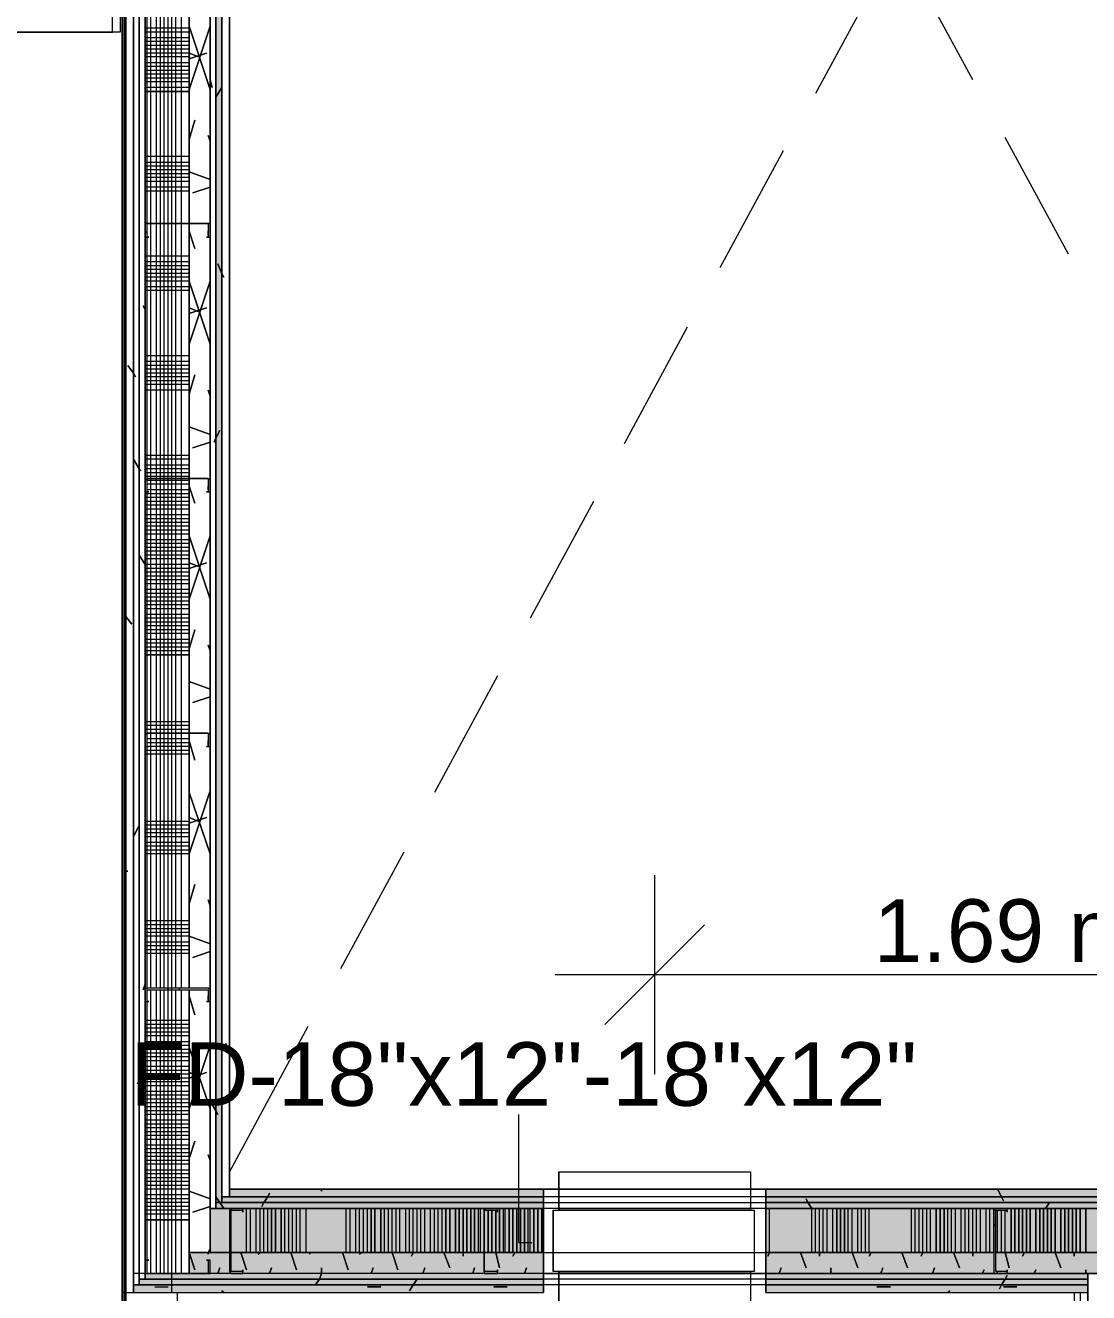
# Model space of a CAD drawing. Header units: metres. Extents: x -2 to 237, y -8 to 52.
# Drawn here: x 31.142 to 33.686, y 25.489 to 28.521 of the extents above; entities that cross this region are included whole.
import ezdxf

# ---------------------------------------------------------------- set-up
doc = ezdxf.new("R2010")
doc.units = ezdxf.units.M
doc.layers.add('HVAC - Ductos', color=5, linetype='Continuous', lineweight=0)
doc.layers.add('PDF3_Text', color=7, linetype='Continuous', lineweight=0)
doc.layers.add('PDF3_Geometry', color=7, linetype='Continuous', lineweight=0, true_color=0xaaaaaa)
doc.layers.add('PDF3_Solid Fills', color=7, linetype='Continuous', lineweight=0, true_color=0xffffff)
doc.styles.add('PDF Helvetica', font='')
doc.styles.get('PDF Helvetica').set_extended_font_data('Helvetica')

msp = doc.modelspace()

# ---------------------------------------------------------------- hatches: boundary and pattern name
at = {"layer": 'PDF3_Solid Fills', "lineweight": 0, "transparency": 33554559}
h = msp.add_hatch(color=256, dxfattribs=at)
h.paths.add_polyline_path([(31.598, 33.9408), (31.6118, 33.9408), (31.6118, 33.9545), (31.598, 33.9545)])
h.paths.add_polyline_path([(31.6118, 33.9362), (31.598, 33.9362), (31.598, 25.7044), (31.6118, 25.7044)])
h = msp.add_hatch(color=256, dxfattribs=at)
h.paths.add_polyline_path([(32.3817, 25.7044), (32.3817, 25.7182), (31.6118, 25.7182), (31.6118, 25.7044)])
h.paths.add_polyline_path([(32.9134, 25.7182), (32.9134, 25.7044), (34.843, 25.7044), (34.843, 25.7182)])
h = msp.add_hatch(color=256, dxfattribs=at)
h.paths.add_polyline_path([(32.3817, 25.7044), (32.3817, 25.7182), (31.6118, 25.7182), (31.6118, 25.7044)])
h.paths.add_polyline_path([(32.9134, 25.7182), (32.9134, 25.7044), (34.843, 25.7044), (34.843, 25.7182)])
h = msp.add_hatch(color=256, dxfattribs=at)
h.paths.add_polyline_path([(32.3817, 25.7182), (32.3817, 25.7366), (31.6301, 25.7366), (31.6301, 25.7182)])
h.paths.add_polyline_path([(32.9134, 25.7366), (32.9134, 25.7182), (34.8247, 25.7182), (34.8247, 25.7366)])
h = msp.add_hatch(color=256, dxfattribs=at)
h.paths.add_polyline_path([(32.3817, 25.7182), (32.3817, 25.7366), (31.6301, 25.7366), (31.6301, 25.7182)])
h.paths.add_polyline_path([(32.9134, 25.7366), (32.9134, 25.7182), (34.8247, 25.7182), (34.8247, 25.7366)])
h = msp.add_hatch(color=256, dxfattribs=at)
h.paths.add_polyline_path([(32.3817, 25.5853), (32.3817, 25.6907), (31.5842, 25.6907), (31.5842, 25.5853)])
h.paths.add_polyline_path([(32.9134, 25.5853), (34.9072, 25.5853), (34.9072, 25.6907), (32.9134, 25.6907)])
h = msp.add_hatch(color=256, dxfattribs=at)
h.paths.add_polyline_path([(32.3817, 25.5853), (32.3817, 25.6907), (31.5842, 25.6907), (31.5842, 25.5853)])
h.paths.add_polyline_path([(32.9134, 25.5853), (34.9072, 25.5853), (34.9072, 25.6907), (32.9134, 25.6907)])
h = msp.add_hatch(color=256, dxfattribs=at)
h.paths.add_polyline_path([(32.3817, 25.6907), (32.3817, 25.7044), (31.598, 25.7044), (31.598, 25.6907)])
h.paths.add_polyline_path([(32.9134, 25.7044), (32.9134, 25.6907), (34.8567, 25.6907), (34.8567, 25.7044)])
h = msp.add_hatch(color=256, dxfattribs=at)
h.paths.add_polyline_path([(32.3817, 25.6907), (32.3817, 25.7044), (31.598, 25.7044), (31.598, 25.6907)])
h.paths.add_polyline_path([(32.9134, 25.7044), (32.9134, 25.6907), (34.8567, 25.6907), (34.8567, 25.7044)])
h = msp.add_hatch(color=256, dxfattribs=at)
h.paths.add_polyline_path([(31.6621, 25.6861), (31.6621, 25.6907), (31.653, 25.6907)])
h.paths.add_polyline_path([(31.6621, 25.5348), (31.6621, 25.5394), (31.653, 25.5394)])
h = msp.add_hatch(color=256, dxfattribs=at)
h.paths.add_polyline_path([(32.2442, 25.6907), (32.2718, 25.6861), (32.2718, 25.6907)])
h.paths.add_polyline_path([(32.2718, 25.5394), (32.2442, 25.5394), (32.2718, 25.5348)])
h = msp.add_hatch(color=256, dxfattribs=at)
h.paths.add_polyline_path([(33.4909, 25.6861), (33.4909, 25.6907), (33.4634, 25.6907)])
h.paths.add_polyline_path([(33.4909, 25.5348), (33.4909, 25.5394), (33.4634, 25.5394)])
h = msp.add_hatch(color=256, dxfattribs=at)
h.paths.add_polyline_path([(31.5343, 25.5349), (31.5796, 25.5394), (31.5842, 25.5394), (32.3731, 25.5349), (32.3817, 25.5349), (32.3817, 25.5853), (31.5338, 25.5853), (31.5338, 25.5349)])
h.paths.add_polyline_path([(32.9134, 25.5853), (32.9134, 25.5349), (34.9851, 25.5349), (34.9851, 25.5853)])
h = msp.add_hatch(color=256, dxfattribs=at)
h.paths.add_polyline_path([(32.3817, 25.5349), (32.3817, 25.5853), (31.5338, 25.5853), (31.5338, 25.5349)])
h.paths.add_polyline_path([(32.9134, 25.5853), (32.9134, 25.5349), (34.9851, 25.5349), (34.9851, 25.5853)])
h = msp.add_hatch(color=256, dxfattribs=at)
h.paths.add_polyline_path([(32.3817, 25.5211), (32.3817, 25.5348), (31.4284, 25.5348), (31.4284, 25.5211)])
h.paths.add_polyline_path([(32.9134, 25.5348), (32.9134, 25.5211), (33.6834, 25.5211), (33.6834, 25.5348)])
h = msp.add_hatch(color=256, dxfattribs=at)
h.paths.add_polyline_path([(32.3817, 25.5211), (32.3817, 25.5348), (31.4926, 25.5348), (31.4926, 25.5211)])
h.paths.add_polyline_path([(34.9851, 25.5348), (34.9851, 25.5211), (35.008, 25.5211), (35.008, 25.5348)])
h.paths.add_polyline_path([(33.8118, 25.5348), (33.8118, 25.5211), (34.8567, 25.5211), (34.8567, 25.5348)])
h.paths.add_polyline_path([(32.9134, 25.5348), (32.9134, 25.5211), (33.6834, 25.5211), (33.6834, 25.5348)])
h = msp.add_hatch(color=256, dxfattribs=at)
h.paths.add_polyline_path([(32.3817, 25.489), (32.3817, 25.5074), (31.4009, 25.5074), (31.4009, 25.489)])
h.paths.add_polyline_path([(32.9134, 25.5074), (32.9134, 25.489), (33.6834, 25.489), (33.6834, 25.5074)])
h = msp.add_hatch(color=256, dxfattribs=at)
h.paths.add_polyline_path([(32.3817, 25.5074), (32.3817, 25.5211), (31.4146, 25.5211), (31.4146, 25.5074)])
h.paths.add_polyline_path([(32.9134, 25.5074), (33.6834, 25.5074), (33.6834, 25.5211), (32.9134, 25.5211)])
h = msp.add_hatch(color=256, dxfattribs=at)
h.paths.add_polyline_path([(32.3817, 25.5074), (32.3817, 25.5211), (31.4926, 25.5211), (31.4926, 25.5074)])
h.paths.add_polyline_path([(35.008, 25.5074), (35.008, 25.5211), (34.9851, 25.5211), (34.9851, 25.5074)])
h.paths.add_polyline_path([(34.8567, 25.5074), (34.8567, 25.5211), (33.8118, 25.5211), (33.8118, 25.5074)])
h.paths.add_polyline_path([(33.6834, 25.5074), (33.6834, 25.5211), (32.9134, 25.5211), (32.9134, 25.5074)])
h = msp.add_hatch(color=256, dxfattribs=at)
h.paths.add_polyline_path([(32.3817, 25.489), (32.3817, 25.5074), (31.4926, 25.5074), (31.4926, 25.489)])
h.paths.add_polyline_path([(34.9851, 25.5074), (34.9851, 25.489), (35.008, 25.489), (35.008, 25.5074)])
h.paths.add_polyline_path([(33.8118, 25.5074), (33.8118, 25.489), (34.8567, 25.489), (34.8567, 25.5074)])
h.paths.add_polyline_path([(32.9134, 25.5074), (32.9134, 25.489), (33.6834, 25.489), (33.6834, 25.5074)])

# ---------------------------------------------------------------- linework, layer by layer
at = {"layer": 'HVAC - Ductos', "lineweight": 0}
for points in [[(32.6476, 26.0116), (32.6476, 26.2498), (32.6476, 26.4882)], [(32.7667, 26.369), (32.6476, 26.2498), (32.5284, 26.1307)], [(32.4092, 26.2498), (34.5726, 26.2498)], [(32.3542, 25.6082), (32.3222, 25.6082), (32.3222, 25.9153)], [(32.4184, 25.7778), (32.4184, 25.6861)], [(32.4047, 25.6861), (32.4047, 25.5394)], [(32.4184, 25.5394), (32.4184, 24.1278)]]:
    msp.add_lwpolyline(points, dxfattribs=at)
for points in [[(32.8768, 25.6861), (32.4184, 25.6861), (32.4184, 25.7778), (32.8768, 25.7778)], [(32.4047, 25.5394), (32.4047, 25.6861), (32.8859, 25.6861), (32.8859, 25.5394)], [(32.8768, 24.1278), (32.4184, 24.1278), (32.4184, 25.5394), (32.8768, 25.5394)]]:
    msp.add_lwpolyline(points, close=True, dxfattribs=at)
at = {"layer": 'PDF3_Geometry', "lineweight": 0}
for points in [[(29.1, 31.6216), (31.3826, 31.6216), (29.1, 31.6216), (31.3826, 31.6216), (31.3826, 25.489), (31.3826, 31.6216), (31.3826, 25.489), (31.3826, 25.5348), (31.3826, 25.489), (31.3826, 25.5074), (31.3826, 25.5211), (31.3826, 25.5348), (31.3826, 33.9362), (31.3826, 34.1699), (31.3826, 34.1837), (33.0692, 34.1837), (34.6276, 34.1837)], [(31.3826, 34.1837), (31.3826, 25.489), (31.3826, 34.1837)], [(33.6514, 24.0086), (38.1935, 24.0086), (38.1935, 24.0224), (38.1935, 24.1736), (38.1935, 34.1699), (38.1797, 34.1699), (38.0239, 34.1699), (35.008, 34.1699), (31.4009, 34.1699), (31.4009, 34.1516), (31.4009, 33.9362), (31.4009, 25.5348), (31.4009, 25.5211), (31.4009, 25.5074)], [(34.9072, 24.2698), (34.9072, 24.8794), (34.9072, 25.489), (34.9072, 25.5348), (34.9851, 25.5348), (35.008, 25.5348), (34.9851, 25.5348), (34.9851, 25.5853), (34.9851, 25.7366), (34.9851, 33.9362), (34.9851, 34.0371), (34.9851, 34.1379), (35.008, 34.1379), (34.9851, 34.1379), (31.4284, 34.1379), (31.4284, 34.0371), (31.4284, 33.9362), (31.4284, 25.5348)], [(31.5842, 33.9866), (31.5842, 25.5853), (31.5338, 25.5853), (31.5338, 26.2132), (31.5338, 25.5348), (31.4284, 25.5348), (31.4284, 34.0371)], [(33.6651, 25.489), (33.6651, 24.1736), (33.6834, 24.1736), (33.6834, 25.489), (33.6834, 25.5074), (33.6834, 25.5211), (33.6834, 25.5348), (32.9134, 25.5348), (32.9134, 25.5853), (32.9134, 25.6907), (32.3817, 25.6907), (31.6301, 25.6907), (31.598, 25.6907), (31.5842, 25.6907), (31.5842, 25.5853), (31.5842, 25.6907), (31.5842, 33.9362), (31.5842, 33.9683), (31.5842, 33.9866)], [(33.4588, 25.5853), (32.9134, 25.5853), (32.9134, 25.6907), (34.8567, 25.6907), (34.9072, 25.6907), (34.8567, 25.6907), (34.8567, 25.7044), (34.8567, 25.7366), (34.8567, 33.9362), (34.8567, 33.9683), (34.8567, 33.9866), (34.3939, 33.9866)], [(31.3826, 33.9362), (31.3826, 25.489), (31.3826, 24.114), (31.0801, 24.114), (31.0801, 23.9902), (31.4559, 23.9902), (32.3588, 23.9902), (32.3588, 24.114), (31.5063, 24.114), (31.5063, 25.489), (31.6301, 25.489), (32.3817, 25.489), (32.3817, 25.7366), (31.6301, 25.7366), (31.6301, 33.9362)], [(31.4146, 33.9362), (31.4146, 25.5348)], [(32.3817, 25.7044), (31.6301, 25.7044), (31.6118, 25.7044), (31.598, 25.7044), (31.598, 33.9362)], [(34.843, 33.9362), (34.843, 25.7366), (34.843, 25.7182), (34.843, 25.7044), (32.9134, 25.7044), (32.9134, 25.6907), (32.3817, 25.6907), (32.3817, 25.7044), (32.9134, 25.7044), (32.9134, 25.7182), (32.3817, 25.7182), (31.6301, 25.7182), (31.6118, 25.7182), (31.6118, 33.9362)], [(32.9134, 25.5348), (32.9134, 25.5211), (32.9134, 25.5074), (32.9134, 25.489), (32.9134, 25.7366), (34.8109, 25.7366), (34.8109, 33.9362), (34.8109, 33.9408), (31.6301, 33.9408), (31.6301, 33.9362), (31.6301, 25.7366), (32.3817, 25.7366)], [(31.6301, 33.9362), (31.6301, 25.7366), (31.6301, 33.9362)], [(34.8109, 33.9362), (34.8109, 25.7366), (32.9134, 25.7366), (32.9134, 25.489), (33.6514, 25.489), (33.6514, 24.1736), (33.6514, 23.9902), (37.6664, 23.9902)], [(34.8247, 33.9362), (34.8247, 25.7366), (34.8247, 25.7182), (32.9134, 25.7182), (32.9134, 25.7366)], [(31.5338, 26.2178), (31.5338, 26.8274), (31.5338, 27.437), (31.5338, 28.0466), (31.5338, 28.6562), (31.5338, 29.2657), (31.5338, 29.8754), (31.5338, 30.4849), (31.5338, 31.0945), (31.5338, 31.7041), (31.5338, 32.3137)], [(31.3826, 25.489), (31.3826, 24.114), (31.3826, 25.489), (31.3826, 24.114), (31.3826, 25.489), (31.378, 25.489), (31.378, 31.6216), (31.378, 25.489), (31.378, 24.114), (31.378, 25.489), (31.3826, 25.489), (31.3734, 25.489), (31.3734, 24.1232), (31.3734, 25.489), (31.3734, 24.1232), (31.3734, 25.489), (31.3734, 31.6124), (31.3734, 25.489), (31.3826, 25.489), (31.3826, 31.5987), (31.3826, 25.489), (31.3826, 31.6216)], [(30.8692, 30.7004), (30.8692, 28.5278), (30.8692, 28.5049), (31.3322, 28.5049), (31.3505, 28.5049), (31.3505, 31.5574), (30.938, 31.5574), (30.9196, 31.5574)], [(30.8876, 28.5049), (30.8692, 28.5049), (30.8692, 30.9754), (30.8692, 28.5278), (30.8692, 31.5391), (30.8692, 31.5574), (31.3322, 31.5574), (31.3505, 31.5574), (31.3688, 31.5574), (31.3688, 28.5049), (31.3505, 28.5049), (30.9105, 28.5049)], [(33.4084, 28.3903), (33.2572, 28.6699)], [(33.1838, 28.6378), (33.0326, 28.3582)], [(33.6376, 27.9732), (33.4863, 28.2528)], [(32.9547, 28.2208), (32.8034, 27.9412)], [(32.7255, 27.799), (32.5742, 27.5195)], [(32.5009, 27.382), (32.3497, 27.1024)], [(34.9072, 27.2812), (34.9072, 26.6716), (34.9072, 26.062), (34.9072, 25.7366), (34.9072, 25.6907), (34.9072, 25.5853), (34.9851, 25.5853), (34.9072, 25.5853), (34.8155, 25.5853), (33.8621, 25.5853), (33.4634, 25.5853), (33.8621, 25.5853), (34.8155, 25.5853), (34.9072, 25.5853), (34.9072, 25.6907), (32.9134, 25.6907)], [(32.2718, 26.9649), (32.1205, 26.6853)], [(32.0472, 26.5432), (31.8959, 26.2636)], [(32.3817, 25.5211), (32.3817, 25.5348), (32.9134, 25.5348), (32.3817, 25.5348), (31.5338, 25.5348), (31.5338, 25.5853), (31.6301, 25.5853), (31.5842, 25.5853), (31.5338, 25.5853), (31.5338, 25.5348), (31.5338, 25.5853), (31.5338, 26.2132)], [(31.818, 26.1261), (31.6301, 25.7778)], [(32.3817, 25.7366), (31.6301, 25.7366), (32.3817, 25.7366)], [(32.3817, 25.7182), (32.3817, 25.7366), (32.9134, 25.7366), (32.3817, 25.7366), (32.3817, 25.489)], [(32.9134, 25.7366), (32.3817, 25.7366), (32.9134, 25.7366)], [(32.9134, 25.7182), (32.3817, 25.7182), (32.3817, 25.7044), (32.9134, 25.7044)], [(32.9134, 25.7366), (34.8109, 25.7366), (32.9134, 25.7366)], [(31.6301, 25.5853), (31.5842, 25.5853), (31.5842, 25.6907), (32.3817, 25.6907), (32.3817, 25.5853), (32.2397, 25.5853), (31.6346, 25.5853), (32.2397, 25.5853), (32.3817, 25.5853), (32.3817, 25.5348), (31.6301, 25.5348), (31.5338, 25.5348), (31.4926, 25.5348)], [(32.3817, 25.6907), (32.3817, 25.5853)], [(31.6346, 25.5853), (32.2397, 25.5853), (32.3817, 25.5853), (32.9134, 25.5853)], [(32.3817, 25.5348), (32.3817, 25.5853), (32.9134, 25.5853), (33.4588, 25.5853), (32.9134, 25.5853), (32.9134, 25.5348), (34.9851, 25.5348), (34.9851, 25.5853), (34.8155, 25.5853), (33.8621, 25.5853), (33.4634, 25.5853)], [(31.4926, 25.489), (31.4926, 25.5074), (31.4926, 25.5211), (31.4926, 25.5348), (31.4284, 25.5348), (31.4146, 25.5348), (31.4009, 25.5348), (31.4009, 25.5211), (31.4009, 25.5074), (31.4009, 25.489)], [(33.6834, 25.5211), (32.9134, 25.5211), (32.3817, 25.5211), (31.6301, 25.5211), (31.4926, 25.5211)], [(33.6834, 25.5074), (32.9134, 25.5074), (32.3817, 25.5074), (31.6301, 25.5074), (31.4926, 25.5074)], [(32.9134, 25.5211), (32.3817, 25.5211), (32.3817, 25.5074)], [(32.9134, 25.5074), (32.3817, 25.5074), (32.3817, 25.489)]]:
    msp.add_lwpolyline(points, dxfattribs=at)
for points in [[(31.3826, 34.1699), (31.3826, 25.489), (31.4009, 25.489), (31.4009, 34.1699)], [(31.4146, 25.5074), (31.4146, 34.1516), (31.4009, 34.1516), (31.4009, 25.5074)], [(31.4146, 34.1379), (31.4146, 25.5211), (31.4284, 25.5211), (31.4284, 34.1379)], [(31.598, 25.6907), (31.598, 33.9683), (31.5842, 33.9683), (31.5842, 25.6907)], [(31.6118, 25.7044), (31.6118, 33.9545), (31.598, 33.9545), (31.598, 25.7044)], [(31.6301, 25.7182), (31.6301, 33.9408), (31.6118, 33.9408), (31.6118, 25.7182)], [(31.5338, 26.2178), (31.5338, 26.8274), (31.5338, 27.437), (31.5338, 28.0466), (31.5338, 28.6562), (31.5338, 29.2657), (31.5338, 29.8754), (31.5338, 30.4849), (31.5338, 31.0945), (31.5338, 31.7041), (31.5338, 32.3137), (31.5338, 31.7041), (31.5338, 31.0945), (31.5338, 30.4849), (31.5338, 29.8754), (31.5338, 29.2657), (31.5338, 28.6562), (31.5338, 28.0466), (31.5338, 27.437), (31.5338, 26.8274)], [(31.3734, 31.6124), (31.3734, 25.489)], [(31.5842, 28.0145), (31.5842, 28.0466), (31.5796, 28.0466), (31.433, 28.0466), (31.4284, 28.0466), (31.4284, 28.0145), (31.4376, 28.0145), (31.433, 28.0145), (31.433, 28.0466), (31.5796, 28.0466), (31.5796, 28.0145), (31.5751, 28.0145)], [(31.5842, 27.4049), (31.5842, 27.4324), (31.5796, 27.437), (31.433, 27.437), (31.4284, 27.4324), (31.4284, 27.4049), (31.4376, 27.4049), (31.433, 27.4049), (31.433, 27.4324), (31.433, 27.437), (31.5796, 27.437), (31.5796, 27.4324), (31.5796, 27.4049), (31.5751, 27.4049)], [(31.5842, 26.7953), (31.5842, 26.8228), (31.5796, 26.8274), (31.433, 26.8274), (31.4284, 26.8228), (31.4284, 26.7953), (31.4376, 26.7953), (31.433, 26.7953), (31.433, 26.8228), (31.433, 26.8274), (31.5796, 26.8274), (31.5796, 26.8228), (31.5796, 26.7953), (31.5751, 26.7953)], [(31.5842, 26.1857), (31.5842, 26.2132), (31.5796, 26.2178), (31.433, 26.2178), (31.4284, 26.2132), (31.4284, 26.1857), (31.4376, 26.1857), (31.433, 26.1857), (31.433, 26.2132), (31.5796, 26.2132), (31.5796, 26.1857), (31.5751, 26.1857)], [(32.3817, 25.7044), (32.3817, 25.7182), (31.6118, 25.7182), (31.6118, 25.7044)], [(32.3817, 25.7182), (32.3817, 25.7366), (31.6301, 25.7366), (31.6301, 25.7182)], [(32.9134, 25.7366), (32.9134, 25.7182), (34.8247, 25.7182), (34.8247, 25.7366)], [(32.9134, 25.7182), (32.9134, 25.7044), (34.843, 25.7044), (34.843, 25.7182)], [(32.3817, 25.6907), (32.3817, 25.7044), (31.598, 25.7044), (31.598, 25.6907)], [(31.6621, 25.6907), (31.6346, 25.6907), (31.6346, 25.6861), (31.6301, 25.6861), (31.6301, 25.5394), (31.6346, 25.5348), (31.6621, 25.5348), (31.6621, 25.544), (31.6621, 25.5394), (31.6346, 25.5394), (31.6346, 25.6861), (31.6621, 25.6861), (31.6621, 25.6816)], [(32.2718, 25.6907), (32.2442, 25.6907), (32.2397, 25.6861), (32.2397, 25.5394), (32.2397, 25.5348), (32.2442, 25.5348), (32.2718, 25.5348), (32.2718, 25.544), (32.2718, 25.5394), (32.2442, 25.5394), (32.2397, 25.5394), (32.2397, 25.6861), (32.2442, 25.6861), (32.2718, 25.6861), (32.2718, 25.6816)], [(32.9134, 25.7044), (32.9134, 25.6907), (34.8567, 25.6907), (34.8567, 25.7044)], [(33.4909, 25.6907), (33.4634, 25.6907), (33.4588, 25.6861), (33.4588, 25.5394), (33.4588, 25.5348), (33.4634, 25.5348), (33.4909, 25.5348), (33.4909, 25.544), (33.4909, 25.5394), (33.4634, 25.5394), (33.4634, 25.6861), (33.4909, 25.6861), (33.4909, 25.6816)], [(31.4284, 25.567), (31.4284, 25.5348), (31.433, 25.5348), (31.5796, 25.5348), (31.5842, 25.5348), (31.5842, 25.567), (31.5751, 25.567), (31.5796, 25.567), (31.5796, 25.5348), (31.433, 25.5348), (31.433, 25.567), (31.4376, 25.567)], [(32.3817, 25.5211), (32.3817, 25.5348), (31.4284, 25.5348), (31.4284, 25.5211)], [(32.9134, 25.5348), (32.9134, 25.5211), (33.6834, 25.5211), (33.6834, 25.5348)], [(33.6834, 25.5348), (33.6834, 24.1506), (33.7338, 24.1506), (33.7338, 24.2836), (33.7338, 24.8932), (33.7338, 25.5348)], [(32.3817, 25.489), (32.3817, 25.5074), (31.4009, 25.5074), (31.4009, 25.489)], [(32.3817, 25.5074), (32.3817, 25.5211), (31.4146, 25.5211), (31.4146, 25.5074)], [(32.9134, 25.5211), (32.9134, 25.5074), (33.6834, 25.5074), (33.6834, 25.5211)], [(32.9134, 25.5074), (32.9134, 25.489), (33.6834, 25.489), (33.6834, 25.5074)]]:
    msp.add_lwpolyline(points, close=True, dxfattribs=at)
at = {"layer": 'PDF3_Geometry', "color": 254, "lineweight": 0, "true_color": 0xd4d4d4}
for points in [[(31.433, 26.2178), (31.433, 26.3828), (31.433, 26.8274), (31.433, 27.437), (31.433, 28.0466), (31.433, 28.6562), (31.433, 29.2657), (31.433, 29.8754), (31.433, 30.4849), (31.433, 31.0945), (31.433, 31.7041), (31.433, 32.3137)], [(31.4422, 26.2178), (31.4422, 26.3828), (31.4422, 26.8274), (31.4422, 27.437), (31.4422, 28.0466), (31.4422, 28.6562), (31.4422, 29.2657), (31.4422, 29.8754), (31.4422, 30.4849), (31.4422, 31.0945), (31.4422, 31.7041), (31.4422, 32.3137)], [(31.4559, 26.2178), (31.4559, 26.3828), (31.4559, 26.8274), (31.4559, 27.437), (31.4559, 28.0466), (31.4559, 28.6562), (31.4559, 29.2657), (31.4559, 29.8754), (31.4559, 30.4849), (31.4559, 31.0945), (31.4559, 31.7041), (31.4559, 32.3137)], [(31.4651, 26.2178), (31.4651, 26.3828), (31.4651, 26.8274), (31.4651, 27.437), (31.4651, 28.0466), (31.4651, 28.6562), (31.4651, 29.2657), (31.4651, 29.8754), (31.4651, 30.4849), (31.4651, 31.0945), (31.4651, 31.7041), (31.4651, 32.3137)], [(31.4742, 26.2178), (31.4742, 26.3828), (31.4742, 26.8274), (31.4742, 27.437), (31.4742, 28.0466), (31.4742, 28.6562), (31.4742, 29.2657), (31.4742, 29.8754), (31.4742, 30.4849), (31.4742, 31.0945), (31.4742, 31.7041), (31.4742, 32.3137)], [(31.4834, 25.5348), (31.4834, 26.2178), (31.4834, 26.3828), (31.4834, 26.8274), (31.4834, 27.437), (31.4834, 28.0466), (31.4834, 28.6562), (31.4834, 29.2657), (31.4834, 29.8754), (31.4834, 30.4849), (31.4834, 31.0945), (31.4834, 31.7041), (31.4834, 32.3137)], [(31.4926, 25.5348), (31.4926, 26.2178), (31.4926, 26.3828), (31.4926, 26.8274), (31.4926, 27.437), (31.4926, 28.0466), (31.4926, 28.6562), (31.4926, 29.2657), (31.4926, 29.8754), (31.4926, 30.4849), (31.4926, 31.0945), (31.4926, 31.7041), (31.4926, 32.3137)], [(31.5018, 26.2178), (31.5018, 26.3828), (31.5018, 26.8274), (31.5018, 27.437), (31.5018, 28.0466), (31.5018, 28.6562), (31.5018, 29.2657), (31.5018, 29.8754), (31.5018, 30.4849), (31.5018, 31.0945), (31.5018, 31.7041), (31.5018, 32.3137)], [(31.5155, 26.2178), (31.5155, 26.3828), (31.5155, 26.8274), (31.5155, 27.437), (31.5155, 28.0466), (31.5155, 28.6562), (31.5155, 29.2657), (31.5155, 29.8754), (31.5155, 30.4849), (31.5155, 31.0945), (31.5155, 31.7041), (31.5155, 32.3137)], [(31.5338, 28.514), (31.4284, 28.514)], [(31.5338, 28.5049), (31.4284, 28.5049)], [(31.5338, 28.4912), (31.4284, 28.4912)], [(31.5338, 28.482), (31.4284, 28.482)], [(31.5338, 28.4728), (31.4284, 28.4728)], [(31.5338, 28.4636), (31.4284, 28.4636)], [(31.5338, 28.4545), (31.4284, 28.4545)], [(31.5338, 28.4453), (31.4284, 28.4453)], [(31.5338, 28.4316), (31.4284, 28.4316)], [(31.5338, 28.4224), (31.4284, 28.4224)], [(31.5338, 28.4132), (31.4284, 28.4132)], [(31.5338, 28.404), (31.4284, 28.404)], [(31.5338, 28.3949), (31.4284, 28.3949)], [(31.5338, 28.3858), (31.4284, 28.3858)], [(31.5338, 28.372), (31.4284, 28.372)], [(31.5338, 28.207), (31.4284, 28.207)], [(31.5338, 28.1932), (31.4284, 28.1932)], [(31.5338, 28.184), (31.4284, 28.184)], [(31.5338, 28.1749), (31.4284, 28.1749)], [(31.5338, 28.1657), (31.4284, 28.1657)], [(31.5338, 28.1566), (31.4284, 28.1566)], [(31.5338, 28.1474), (31.4284, 28.1474)], [(31.5338, 28.1336), (31.4284, 28.1336)], [(31.5338, 28.1245), (31.4284, 28.1245)], [(31.5338, 27.9686), (31.4284, 27.9686)], [(31.5338, 27.9549), (31.4284, 27.9549)], [(31.5338, 27.9458), (31.4284, 27.9458)], [(31.5338, 27.9366), (31.4284, 27.9366)], [(31.5338, 27.9274), (31.4284, 27.9274)], [(31.5338, 27.9182), (31.4284, 27.9182)], [(31.5338, 27.909), (31.4284, 27.909)], [(31.5338, 27.8953), (31.4284, 27.8953)], [(31.5338, 27.8862), (31.4284, 27.8862)], [(31.5338, 27.7303), (31.4284, 27.7303)], [(31.5338, 27.7166), (31.4284, 27.7166)], [(31.5338, 27.7074), (31.4284, 27.7074)], [(31.5338, 27.6982), (31.4284, 27.6982)], [(31.5338, 27.689), (31.4284, 27.689)], [(31.5338, 27.6799), (31.4284, 27.6799)], [(31.5338, 27.6708), (31.4284, 27.6708)], [(31.5338, 27.6616), (31.4284, 27.6616)], [(31.5338, 27.6478), (31.4284, 27.6478)], [(31.5338, 27.492), (31.4284, 27.492)], [(31.5338, 27.4828), (31.4284, 27.4828)], [(31.5338, 27.469), (31.4284, 27.469)], [(31.5338, 27.4599), (31.4284, 27.4599)], [(31.5338, 27.4507), (31.4284, 27.4507)], [(31.5338, 27.4416), (31.4284, 27.4416)], [(31.5338, 27.4324), (31.433, 27.4324)], [(31.5338, 27.4232), (31.433, 27.4232)], [(31.5338, 27.4094), (31.433, 27.4094)], [(31.5338, 27.4003), (31.4284, 27.4003)], [(31.5338, 27.3912), (31.4284, 27.3912)], [(31.5338, 27.382), (31.4284, 27.382)], [(31.5338, 27.3728), (31.4284, 27.3728)], [(31.5338, 27.3636), (31.4284, 27.3636)], [(31.5338, 27.3499), (31.4284, 27.3499)], [(31.5338, 27.3407), (31.4284, 27.3407)], [(31.5338, 27.3316), (31.4284, 27.3316)], [(31.5338, 27.3224), (31.4284, 27.3224)], [(31.5338, 27.3132), (31.4284, 27.3132)], [(31.5338, 27.304), (31.4284, 27.304)], [(31.5338, 27.2903), (31.4284, 27.2903)], [(31.5338, 27.2812), (31.4284, 27.2812)], [(31.5338, 27.272), (31.4284, 27.272)], [(31.5338, 27.2628), (31.4284, 27.2628)], [(31.5338, 27.2536), (31.4284, 27.2536)], [(31.5338, 27.2444), (31.4284, 27.2444)], [(31.5338, 27.2307), (31.4284, 27.2307)], [(31.5338, 27.2216), (31.4284, 27.2216)], [(31.5338, 27.2124), (31.4284, 27.2124)], [(31.5338, 27.2032), (31.4284, 27.2032)], [(31.5338, 27.194), (31.4284, 27.194)], [(31.5338, 27.1849), (31.4284, 27.1849)], [(31.5338, 27.1711), (31.4284, 27.1711)], [(31.5338, 27.162), (31.4284, 27.162)], [(31.5338, 27.1528), (31.4284, 27.1528)], [(31.5338, 27.1436), (31.4284, 27.1436)], [(31.5338, 27.1344), (31.4284, 27.1344)], [(31.5338, 27.1253), (31.4284, 27.1253)], [(31.5338, 27.1116), (31.4284, 27.1116)], [(31.5338, 27.1024), (31.4284, 27.1024)], [(31.5338, 27.0932), (31.4284, 27.0932)], [(31.5338, 27.084), (31.4284, 27.084)], [(31.5338, 27.0749), (31.4284, 27.0749)], [(31.5338, 27.0657), (31.4284, 27.0657)], [(31.5338, 27.052), (31.4284, 27.052)], [(31.5338, 27.0428), (31.4284, 27.0428)], [(31.5338, 27.0336), (31.4284, 27.0336)], [(31.5338, 27.0244), (31.4284, 27.0244)], [(31.5338, 26.8549), (31.4284, 26.8549)], [(31.5338, 26.8457), (31.4284, 26.8457)], [(31.5338, 26.8366), (31.4284, 26.8366)], [(31.5338, 26.8136), (31.433, 26.8136)], [(31.5338, 26.8044), (31.433, 26.8044)], [(31.5338, 26.7862), (31.4284, 26.7862)], [(31.5338, 26.777), (31.4284, 26.777)], [(31.5338, 26.7953), (31.433, 26.7953)], [(31.5338, 26.6166), (31.4284, 26.6166)], [(31.5338, 26.6074), (31.4284, 26.6074)], [(31.5338, 26.5982), (31.4284, 26.5982)], [(31.5338, 26.589), (31.4284, 26.589)], [(31.5338, 26.5799), (31.4284, 26.5799)], [(31.5338, 26.5661), (31.4284, 26.5661)], [(31.5338, 26.557), (31.4284, 26.557)], [(31.5338, 26.5478), (31.4284, 26.5478)], [(31.5338, 26.5386), (31.4284, 26.5386)], [(31.5338, 26.3782), (31.4284, 26.3782)], [(31.5338, 26.369), (31.4284, 26.369)], [(31.5338, 26.3598), (31.4284, 26.3598)], [(31.5338, 26.3507), (31.4284, 26.3507)], [(31.5338, 26.3416), (31.4284, 26.3416)], [(31.5338, 26.3278), (31.4284, 26.3278)], [(31.5338, 26.3186), (31.4284, 26.3186)], [(31.5338, 26.3094), (31.4284, 26.3094)], [(31.5338, 26.3003), (31.4284, 26.3003)], [(31.433, 25.5348), (31.433, 26.2132)], [(31.4422, 25.5348), (31.4422, 26.2132)], [(31.4559, 25.5348), (31.4559, 26.2132)], [(31.4651, 25.5348), (31.4651, 26.2132)], [(31.4742, 25.5348), (31.4742, 26.2132)], [(31.5018, 25.5348), (31.5018, 26.2132)], [(31.5155, 25.5348), (31.5155, 26.2132)], [(31.5338, 26.1398), (31.4284, 26.1398)], [(31.5338, 26.1307), (31.4284, 26.1307)], [(31.5338, 26.1216), (31.4284, 26.1216)], [(31.5338, 26.1124), (31.4284, 26.1124)], [(31.5338, 26.1032), (31.4284, 26.1032)], [(31.5338, 26.0894), (31.4284, 26.0894)], [(31.5338, 26.0803), (31.4284, 26.0803)], [(31.5338, 26.0711), (31.4284, 26.0711)], [(31.5338, 26.062), (31.4284, 26.062)], [(31.5338, 26.0528), (31.4284, 26.0528)], [(31.5338, 26.0436), (31.4284, 26.0436)], [(31.5338, 26.0299), (31.4284, 26.0299)], [(31.5338, 26.0207), (31.4284, 26.0207)], [(31.5338, 26.0116), (31.4284, 26.0116)], [(31.5338, 26.0024), (31.4284, 26.0024)], [(31.5338, 25.9932), (31.4284, 25.9932)], [(31.5338, 25.984), (31.4284, 25.984)], [(31.5338, 25.9703), (31.4284, 25.9703)], [(31.5338, 25.9611), (31.4284, 25.9611)], [(31.5338, 25.952), (31.4284, 25.952)], [(31.5338, 25.9428), (31.4284, 25.9428)], [(31.5338, 25.9336), (31.4284, 25.9336)], [(31.5338, 25.9244), (31.4284, 25.9244)], [(31.5338, 25.9153), (31.4284, 25.9153)], [(31.5338, 25.9016), (31.4284, 25.9016)], [(31.5338, 25.8924), (31.4284, 25.8924)], [(31.5338, 25.8832), (31.4284, 25.8832)], [(31.5338, 25.874), (31.4284, 25.874)], [(31.5338, 25.8648), (31.4284, 25.8648)], [(31.5338, 25.8557), (31.4284, 25.8557)], [(31.5338, 25.842), (31.4284, 25.842)], [(31.5338, 25.8328), (31.4284, 25.8328)], [(31.5338, 25.8236), (31.4284, 25.8236)], [(31.5338, 25.8144), (31.4284, 25.8144)], [(31.5338, 25.8053), (31.4284, 25.8053)], [(31.5338, 25.7961), (31.4284, 25.7961)], [(31.5338, 25.7824), (31.4284, 25.7824)], [(31.5338, 25.7732), (31.4284, 25.7732)], [(31.5338, 25.764), (31.4284, 25.764)], [(31.5338, 25.7549), (31.4284, 25.7549)], [(31.5338, 25.7457), (31.4284, 25.7457)], [(31.5338, 25.7366), (31.4284, 25.7366)], [(31.5338, 25.7228), (31.4284, 25.7228)], [(31.5338, 25.7136), (31.4284, 25.7136)], [(31.5338, 25.7044), (31.4284, 25.7044)], [(31.5338, 25.6953), (31.4284, 25.6953)], [(31.5338, 25.6861), (31.4284, 25.6861)], [(31.6713, 25.5853), (31.6713, 25.6907)], [(31.6805, 25.5853), (31.6805, 25.6907)], [(31.6942, 25.5853), (31.6942, 25.6907)], [(31.7034, 25.5853), (31.7034, 25.6907)], [(31.7126, 25.5853), (31.7126, 25.6907)], [(31.7218, 25.5853), (31.7218, 25.6907)], [(31.763, 25.5853), (31.763, 25.6907)], [(31.7722, 25.5853), (31.7722, 25.6907)], [(31.7813, 25.5853), (31.7813, 25.6907)], [(31.7905, 25.5853), (31.7905, 25.6907)], [(31.7996, 25.5853), (31.7996, 25.6907)], [(31.8134, 25.5853), (31.8134, 25.6907)], [(31.9096, 25.5853), (31.9096, 25.6907)], [(31.9188, 25.5853), (31.9188, 25.6907)], [(31.9326, 25.5853), (31.9326, 25.6907)], [(31.9417, 25.5853), (31.9417, 25.6907)], [(31.9509, 25.5853), (31.9509, 25.6907)], [(31.9601, 25.5853), (31.9601, 25.6907)], [(31.9692, 25.5853), (31.9692, 25.6907)], [(32.0014, 25.5853), (32.0014, 25.6907)], [(32.0105, 25.5853), (32.0105, 25.6907)], [(32.0196, 25.5853), (32.0196, 25.6907)], [(32.0288, 25.5853), (32.0288, 25.6907)], [(32.038, 25.5853), (32.038, 25.6907)], [(32.0518, 25.5853), (32.0518, 25.6907)], [(32.0609, 25.5853), (32.0609, 25.6907)], [(32.0701, 25.5853), (32.0701, 25.6907)], [(32.0792, 25.5853), (32.0792, 25.6907)], [(32.0884, 25.5853), (32.0884, 25.6907)], [(32.0976, 25.5853), (32.0976, 25.6907)], [(32.1113, 25.5853), (32.1113, 25.6907)], [(32.1205, 25.5853), (32.1205, 25.6907)], [(32.1296, 25.5853), (32.1296, 25.6907)], [(32.1388, 25.5853), (32.1388, 25.6907)], [(32.148, 25.5853), (32.148, 25.6907)], [(32.2259, 25.5853), (32.2259, 25.6907)], [(32.2305, 25.5853), (32.2305, 25.6907)], [(32.2855, 25.5853), (32.2855, 25.6907)], [(32.2901, 25.5853), (32.2901, 25.6907)], [(32.3451, 25.5853), (32.3451, 25.6907)], [(32.3497, 25.5853), (32.3497, 25.6907)], [(32.9134, 25.5853), (32.9134, 25.6907)], [(32.9226, 25.5853), (32.9226, 25.6907)], [(33.0234, 25.5853), (33.0234, 25.6907)], [(33.0326, 25.5853), (33.0326, 25.6907)], [(33.0417, 25.5853), (33.0417, 25.6907)], [(33.0509, 25.5853), (33.0509, 25.6907)], [(33.0601, 25.5853), (33.0601, 25.6907)], [(33.0738, 25.5853), (33.0738, 25.6907)], [(33.1105, 25.5853), (33.1105, 25.6907)], [(33.1197, 25.5853), (33.1197, 25.6907)], [(33.1334, 25.5853), (33.1334, 25.6907)], [(33.1426, 25.5853), (33.1426, 25.6907)], [(33.1518, 25.5853), (33.1518, 25.6907)], [(33.1609, 25.5853), (33.1609, 25.6907)], [(33.2618, 25.5853), (33.2618, 25.6907)], [(33.271, 25.5853), (33.271, 25.6907)], [(33.2801, 25.5853), (33.2801, 25.6907)], [(33.2893, 25.5853), (33.2893, 25.6907)], [(33.2984, 25.5853), (33.2984, 25.6907)], [(33.3076, 25.5853), (33.3076, 25.6907)], [(33.3213, 25.5853), (33.3213, 25.6907)], [(33.3488, 25.5853), (33.3488, 25.6907)], [(33.358, 25.5853), (33.358, 25.6907)], [(33.3672, 25.5853), (33.3672, 25.6907)], [(33.3809, 25.5853), (33.3809, 25.6907)], [(33.3901, 25.5853), (33.3901, 25.6907)], [(33.3993, 25.5853), (33.3993, 25.6907)], [(33.4084, 25.5853), (33.4084, 25.6907)], [(33.4176, 25.5853), (33.4176, 25.6907)], [(33.4268, 25.5853), (33.4268, 25.6907)], [(33.4405, 25.5853), (33.4405, 25.6907)], [(33.4497, 25.5853), (33.4497, 25.6907)], [(33.4588, 25.5853), (33.4588, 25.6907)], [(33.468, 25.5853), (33.468, 25.6861)], [(33.4772, 25.5853), (33.4772, 25.6861)], [(33.4863, 25.5853), (33.4863, 25.6861)], [(33.5001, 25.5853), (33.5001, 25.6907)], [(31.5338, 25.677), (31.4284, 25.677)]]:
    msp.add_lwpolyline(points, dxfattribs=at)
at = {"layer": 'PDF3_Geometry', "color": 254, "lineweight": 0, "true_color": 0xdddddd}
for points in [[(31.5338, 28.5186), (31.5842, 28.3674)], [(31.5842, 28.5186), (31.5338, 28.3674)], [(31.5338, 28.4545), (31.5567, 28.4453)], [(31.5751, 28.4545), (31.5338, 28.4407)], [(31.5476, 28.294), (31.5338, 28.2482)], [(31.5796, 28.2574), (31.5842, 28.2436)], [(31.5338, 28.1703), (31.5842, 28.152)], [(31.5842, 28.1336), (31.543, 28.1199)], [(31.5338, 28.0282), (31.5476, 27.987)], [(31.5796, 28.0282), (31.5796, 28.019)], [(31.5338, 27.909), (31.5842, 27.7578)], [(31.5842, 27.909), (31.5338, 27.7578)], [(31.5338, 27.8449), (31.5567, 27.8358)], [(31.5751, 27.8449), (31.5338, 27.8312)], [(31.5476, 27.6845), (31.5338, 27.6386)], [(31.5796, 27.6478), (31.5842, 27.634)], [(31.5338, 27.5608), (31.5842, 27.5424)], [(31.5842, 27.524), (31.543, 27.5103)], [(31.5338, 27.4186), (31.5476, 27.3774)], [(31.5796, 27.4186), (31.5796, 27.4094)], [(31.5338, 27.2994), (31.5842, 27.1482)], [(31.5842, 27.2994), (31.5338, 27.1482)], [(31.5338, 27.2353), (31.5567, 27.2262)], [(31.5751, 27.2353), (31.5338, 27.2216)], [(31.5476, 27.0749), (31.5338, 27.029)], [(31.5796, 27.0382), (31.5842, 27.0244)], [(31.5338, 26.9512), (31.5842, 26.9328)], [(31.5842, 26.9144), (31.543, 26.9007)], [(31.5338, 26.809), (31.5476, 26.7632)], [(31.5796, 26.809), (31.5796, 26.7999)], [(31.5842, 26.6899), (31.5338, 26.5386)], [(31.5338, 26.6853), (31.5842, 26.5386)], [(31.5338, 26.6257), (31.5567, 26.6166)], [(31.5751, 26.6257), (31.5338, 26.612)], [(31.5476, 26.4653), (31.5338, 26.4194)], [(31.5796, 26.4286), (31.5842, 26.4148)], [(31.5338, 26.3416), (31.5842, 26.3232)], [(31.5842, 26.3049), (31.543, 26.2911)], [(31.5338, 26.1994), (31.5476, 26.1536)], [(31.5796, 26.1994), (31.5796, 26.1903)], [(31.5842, 26.0803), (31.5338, 25.929)], [(31.5338, 26.0757), (31.5842, 25.929)], [(31.5338, 26.0161), (31.5567, 26.007)], [(31.5751, 26.0161), (31.5338, 26.0024)], [(31.5476, 25.8511), (31.5338, 25.8098)], [(31.5796, 25.819), (31.5842, 25.8053)], [(31.5338, 25.732), (31.5842, 25.7136)], [(31.5842, 25.6953), (31.543, 25.6816)], [(31.5338, 25.5898), (31.5338, 25.5853), (31.5476, 25.544), (31.5338, 25.5853)], [(31.5842, 25.5944), (31.5796, 25.5853), (31.5796, 25.5807), (31.5796, 25.5853)], [(31.6576, 25.5853), (31.6713, 25.544)], [(31.7034, 25.5853), (31.6988, 25.5807)], [(31.7768, 25.5853), (31.7905, 25.544)], [(31.8226, 25.5853), (31.8226, 25.5807)], [(31.9005, 25.5853), (31.9142, 25.544)], [(31.9463, 25.5853), (31.9417, 25.5807)], [(32.0196, 25.5853), (32.0334, 25.544)], [(32.0701, 25.5853), (32.0655, 25.5761)], [(32.1434, 25.5853), (32.1572, 25.5486)], [(32.1892, 25.5853), (32.1892, 25.5761)], [(32.2672, 25.5853), (32.2764, 25.5486)], [(32.313, 25.5853), (32.3084, 25.5761)], [(32.9226, 25.5853), (32.918, 25.5761)], [(32.996, 25.5853), (33.0097, 25.5486)], [(33.0417, 25.5853), (33.0417, 25.5761)], [(33.1197, 25.5853), (33.1334, 25.5486)], [(33.1655, 25.5853), (33.1609, 25.5761)], [(33.2388, 25.5853), (33.2526, 25.5486)], [(33.2893, 25.5853), (33.2847, 25.5761)], [(33.3626, 25.5853), (33.3764, 25.5486)], [(33.4084, 25.5853), (33.4084, 25.5761)], [(33.4863, 25.5853), (33.4955, 25.5486)], [(33.5322, 25.5853), (33.5276, 25.5761)], [(33.6055, 25.5853), (33.6193, 25.5486)], [(33.6514, 25.5853), (33.6514, 25.5761)], [(31.6072, 25.5486), (31.6026, 25.5348)], [(31.7309, 25.5486), (31.7264, 25.5348)], [(31.8501, 25.5486), (31.8501, 25.5348)], [(31.9738, 25.5486), (31.9692, 25.5348)], [(32.0976, 25.5486), (32.093, 25.5348)], [(32.2167, 25.5486), (32.2121, 25.5348)], [(32.3405, 25.5486), (32.3359, 25.5348)], [(32.9501, 25.5486), (32.9455, 25.5348)], [(33.0692, 25.5486), (33.0692, 25.5348)], [(33.193, 25.5486), (33.1884, 25.5348)], [(33.3167, 25.5486), (33.3121, 25.5348)], [(33.4359, 25.544), (33.4313, 25.5348)], [(33.5597, 25.544), (33.5551, 25.5348)], [(33.6788, 25.544), (33.6788, 25.5348)]]:
    msp.add_lwpolyline(points, close=True, dxfattribs=at)
at = {"layer": 'PDF3_Geometry', "color": 254, "lineweight": 0, "true_color": 0xeaeaea}
for points in [[(31.5842, 28.3903), (31.5888, 28.372)], [(31.598, 28.3445), (31.598, 28.349), (31.6118, 28.372), (31.598, 28.349)], [(31.6026, 27.9503), (31.6118, 27.9274), (31.6164, 27.9182), (31.6118, 27.9274)], [(31.4238, 27.8495), (31.4284, 27.8403)], [(31.3871, 27.7074), (31.4009, 27.689), (31.4055, 27.6799), (31.4009, 27.689)], [(31.5934, 27.524), (31.598, 27.5332), (31.6072, 27.5516), (31.598, 27.5332)], [(31.4146, 27.4599), (31.4192, 27.4553), (31.4146, 27.4599), (31.4009, 27.4828)], [(31.4146, 27.2536), (31.4284, 27.2307)], [(31.3826, 27.107), (31.3963, 27.0886)], [(31.4009, 26.5799), (31.4146, 26.6074)], [(31.3826, 26.4974), (31.3871, 26.4974)], [(31.4238, 26.2132), (31.4284, 26.227)], [(31.6209, 26.0848), (31.6301, 26.0711)], [(31.4146, 25.9978), (31.4238, 26.0161), (31.4146, 25.9978), (31.4101, 25.9886)], [(31.5842, 25.9474), (31.598, 25.9244), (31.6026, 25.9153), (31.598, 25.9244)], [(31.598, 25.7182), (31.6072, 25.7044), (31.6164, 25.6907), (31.6072, 25.7044)], [(31.708, 25.6953), (31.7126, 25.7044), (31.7218, 25.7182), (31.7264, 25.7274), (31.7218, 25.7182), (31.7126, 25.7044)], [(31.8501, 25.732), (31.8501, 25.7366)], [(33.0142, 25.7044), (33.0234, 25.6907), (33.0142, 25.7044), (33.0097, 25.7136)], [(33.468, 25.7366), (33.4772, 25.7182), (33.4817, 25.709), (33.4772, 25.7182)], [(33.5826, 25.6907), (33.5917, 25.7044)], [(31.8455, 25.5211), (31.8501, 25.5348), (31.8455, 25.5211), (31.8363, 25.5074)], [(33.4863, 25.5211), (33.4909, 25.5302), (33.4863, 25.5211), (33.4772, 25.5074), (33.4726, 25.4982), (33.4772, 25.5074)], [(31.9922, 25.5028), (31.9601, 25.5028)], [(32.0701, 25.5074), (32.0792, 25.5211), (32.0701, 25.5074), (32.0609, 25.4936)], [(32.2947, 25.5028), (32.2626, 25.5028)], [(33.2113, 25.5028), (33.1793, 25.5028)], [(33.5138, 25.5028), (33.4817, 25.5028)], [(33.3488, 25.489), (33.3534, 25.4936)]]:
    msp.add_lwpolyline(points, close=True, dxfattribs=at)
at = {"layer": 'PDF3_Geometry', "color": 254, "lineweight": 0, "true_color": 0xd4d4d4}
for points in [[(31.4284, 28.3628), (31.5338, 28.3628)], [(31.4284, 27.0153), (31.5338, 27.0153)], [(31.7309, 25.6907), (31.7309, 25.5853)], [(31.7401, 25.6907), (31.7401, 25.5853)], [(31.7538, 25.6907), (31.7538, 25.5853)], [(31.9692, 25.6907), (31.9692, 25.5853)], [(31.9784, 25.6907), (31.9784, 25.5853)], [(31.9922, 25.6907), (31.9922, 25.5853)], [(32.148, 25.6907), (32.148, 25.5853)], [(32.1572, 25.6907), (32.1572, 25.5853)], [(32.171, 25.6907), (32.171, 25.5853)], [(32.1801, 25.6907), (32.1801, 25.5853)], [(32.1892, 25.6907), (32.1892, 25.5853)], [(32.1984, 25.6907), (32.1984, 25.5853)], [(32.2076, 25.6907), (32.2076, 25.5853)], [(32.2167, 25.6907), (32.2167, 25.5853)], [(32.2397, 25.6907), (32.2397, 25.5853)], [(32.2488, 25.6861), (32.2488, 25.5853)], [(32.258, 25.6861), (32.258, 25.5853)], [(32.2672, 25.6861), (32.2672, 25.5853)], [(32.2764, 25.6907), (32.2764, 25.5853)], [(32.2992, 25.6907), (32.2992, 25.5853)], [(32.3084, 25.6907), (32.3084, 25.5853)], [(32.3176, 25.6907), (32.3176, 25.5853)], [(32.3268, 25.6907), (32.3268, 25.5853)], [(32.3359, 25.6907), (32.3359, 25.5853)], [(32.3588, 25.6907), (32.3588, 25.5853)], [(32.368, 25.6907), (32.368, 25.5853)], [(32.3772, 25.6907), (32.3772, 25.5853)], [(33.083, 25.6907), (33.083, 25.5853)], [(33.0922, 25.6907), (33.0922, 25.5853)], [(33.1014, 25.6907), (33.1014, 25.5853)], [(33.3213, 25.6907), (33.3213, 25.5853)], [(33.3305, 25.6907), (33.3305, 25.5853)], [(33.3397, 25.6907), (33.3397, 25.5853)], [(33.5001, 25.6907), (33.5001, 25.5853)], [(33.5093, 25.6907), (33.5093, 25.5853)], [(33.5184, 25.6907), (33.5184, 25.5853)], [(33.5276, 25.6907), (33.5276, 25.5853)], [(33.5368, 25.6907), (33.5368, 25.5853)], [(33.546, 25.6907), (33.546, 25.5853)], [(33.5597, 25.6907), (33.5597, 25.5853)], [(33.5688, 25.6907), (33.5688, 25.5853)], [(33.578, 25.6907), (33.578, 25.5853)], [(33.5871, 25.6907), (33.5871, 25.5853)], [(33.5963, 25.6907), (33.5963, 25.5853)], [(33.6055, 25.6907), (33.6055, 25.5853)], [(33.6193, 25.6907), (33.6193, 25.5853)], [(33.6284, 25.6907), (33.6284, 25.5853)], [(33.6376, 25.6907), (33.6376, 25.5853)], [(33.6468, 25.6907), (33.6468, 25.5853)], [(33.6559, 25.6907), (33.6559, 25.5853)], [(33.6651, 25.6907), (33.6651, 25.5853)], [(33.6788, 25.6907), (33.6788, 25.5853)], [(31.4284, 25.6632), (31.5338, 25.6632)]]:
    msp.add_lwpolyline(points, close=True, dxfattribs=at)
at = {"layer": 'PDF3_Geometry', "color": 254, "lineweight": 0, "true_color": 0xd2d2d2}
for points in [[(31.4284, 28.0236), (31.433, 28.0282)], [(31.5109, 26.2132), (31.5109, 26.2178)], [(33.4588, 25.6494), (33.4634, 25.654)], [(33.468, 25.5348), (33.468, 25.5394)]]:
    msp.add_lwpolyline(points, dxfattribs=at)
at = {"layer": 'PDF3_Geometry', "color": 254, "lineweight": 0, "true_color": 0xeaeaea}
for points in [[(31.4514, 25.5028), (31.4834, 25.5028)], [(31.6164, 25.489), (31.6118, 25.4936), (31.6118, 25.489)]]:
    msp.add_lwpolyline(points, dxfattribs=at)

# ---------------------------------------------------------------- texts
at = {"layer": 'PDF3_Text', "lineweight": 0, "attachment_point": 4, "style": 'PDF Helvetica'}
for s, insert, char_height in [('1.69 m', (33.1713, 26.354), 0.15008), ('FD-18"x12"-18"x12"', (31.3929, 26.0109), 0.151954)]:
    msp.add_mtext(s, dxfattribs=dict(at, insert=insert, char_height=char_height))

doc.saveas('drawing.dxf')
